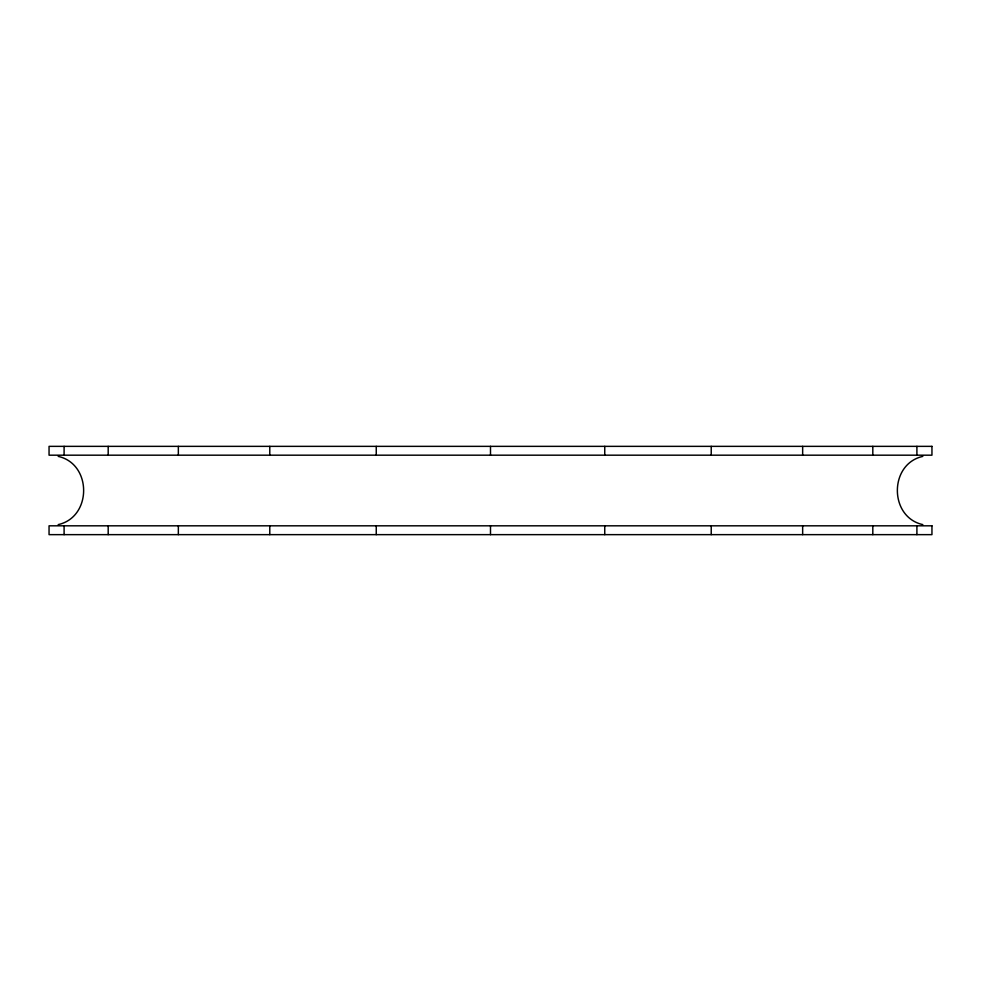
<?xml version="1.0" encoding="UTF-8"?>
<svg xmlns="http://www.w3.org/2000/svg" width="981" height="981" viewBox="0 0 981 981"><rect width="100%" height="100%" fill="white"/><g stroke="black" fill="none" stroke-linecap="round" stroke-linejoin="round"><path stroke-width="1.47" d="M58.186 524.614C92.116 517.134 92.116 463.866 58.186 456.386M922.814 456.386C888.884 463.866 888.884 517.134 922.814 524.614M916.904 446.355L916.904 455.184M916.904 525.816L916.904 534.645M872.808 446.355L872.808 455.184M872.808 525.816L872.808 534.645M802.654 446.355L802.654 455.184M802.654 525.816L802.654 534.645M711.225 446.355L711.225 455.184M711.225 525.816L711.225 534.645M604.75 446.355L604.75 455.184M604.75 525.816L604.75 534.645M490.5 446.355L490.5 455.184M490.5 525.816L490.5 534.645M376.25 446.355L376.25 455.184M376.25 525.816L376.25 534.645M269.775 446.355L269.775 455.184M269.775 525.816L269.775 534.645M178.346 446.355L178.346 455.184M178.346 525.816L178.346 534.645M108.192 446.355L108.192 455.184M108.192 525.816L108.192 534.645M64.096 446.355L64.096 455.184M64.096 525.816L64.096 534.645M931.95 446.355L49.05 446.355L49.05 455.184L931.95 455.184L931.95 446.355M931.95 525.816L49.05 525.816L49.05 534.645L931.95 534.645L931.95 525.816"/></g></svg>
